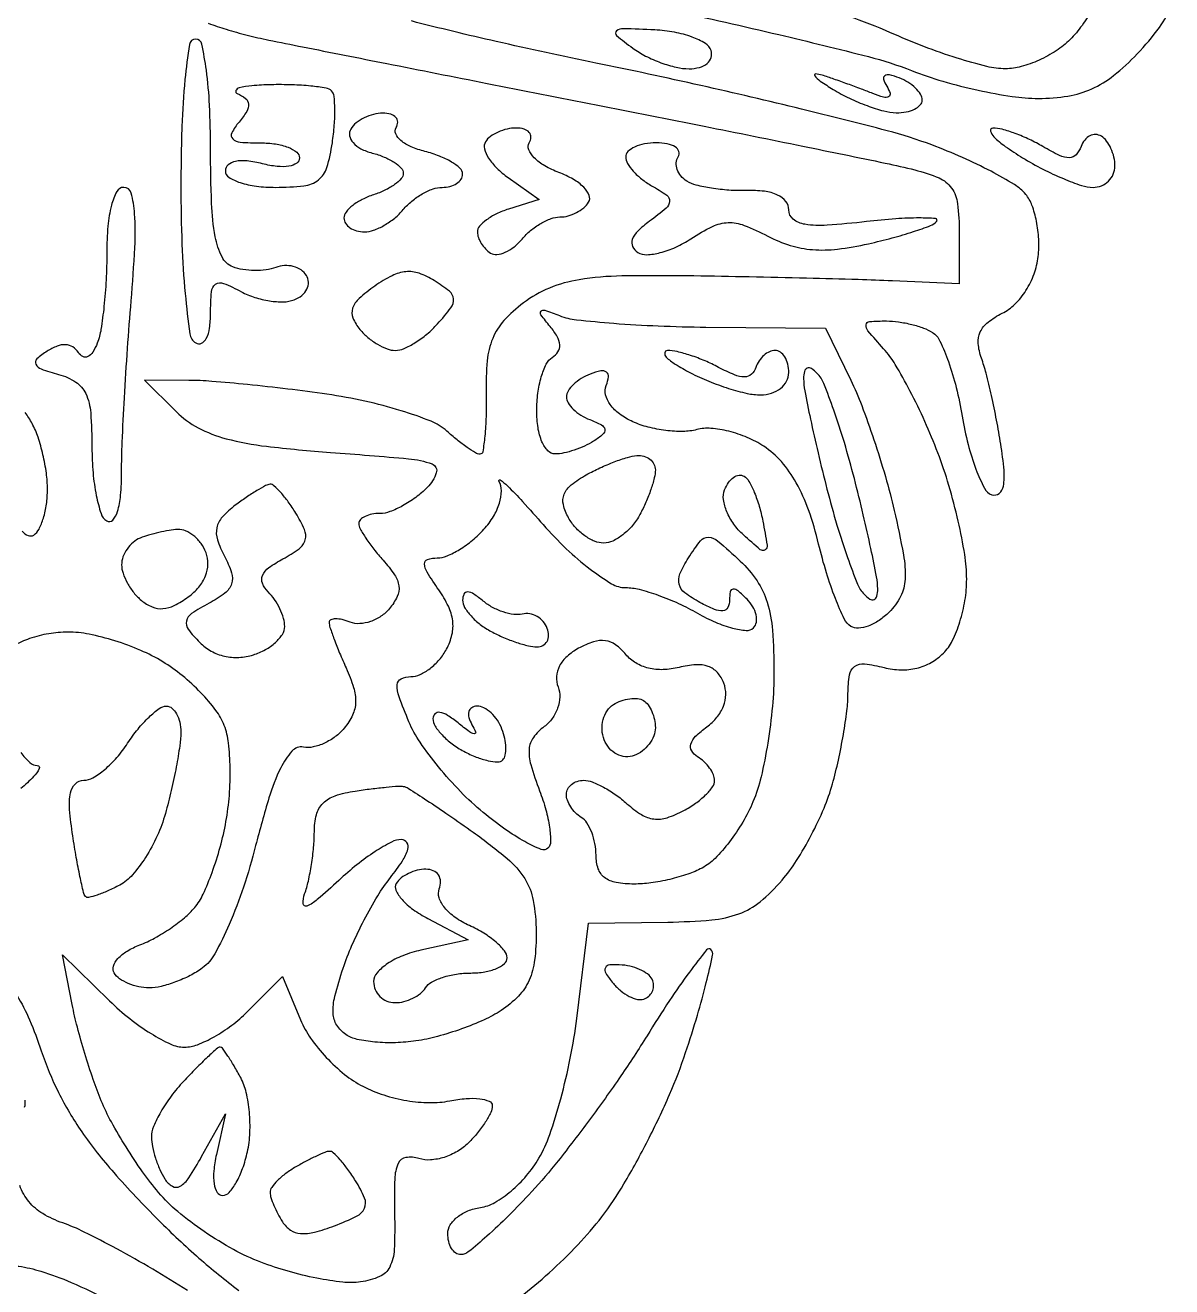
# Model space of a CAD drawing. Extents: x 3.4 to 43.8, y 4.7 to 62.8.
# Drawn here: x 36.59 to 43.13, y 18.68 to 25.88 of the extents above; entities that cross this region are included whole.
import ezdxf

# ---------------------------------------------------------------- set-up
doc = ezdxf.new("R2010")
doc.units = 0
doc.header["$MEASUREMENT"] = 0

msp = doc.modelspace()

# ---------------------------------------------------------------- linework, layer by layer
for points in [[(37.634231, 25.893267, 0.011996), (37.736006, 25.859393, 0.012268), (37.855747, 25.825896, 0.011702), (37.97888, 25.797736, 0.0014), (38.172123, 25.758839, 0.000128), (38.652354, 25.663704, 0.000166), (39.225117, 25.550587, 0.00013), (39.8466, 25.428232, -0.000788), (40.464562, 25.305724, -0.001045), (41.026506, 25.192177, -0.000742), (41.497344, 25.095287, -0.01044), (41.6655, 25.056745, -0.038301), (41.803683, 25.010529, -0.139156), (41.875221, 24.953168, -0.126182), (41.909791, 24.863337, -0.02909), (41.9193, 24.700034), (41.9193, 24.4071), (41.5386, 24.423149, 0.003297), (41.342086, 24.430135, 0.001041), (41.048517, 24.438023, 0.00104), (40.721069, 24.445457, 0.001155), (40.404834, 24.451248, 0.008103), (39.993813, 24.451164, 0.035206), (39.751199, 24.430053, 0.058511), (39.580832, 24.382156, 0.064215), (39.431934, 24.29706, 0.045985), (39.321389, 24.196251, 0.087176), (39.257004, 24.094825, 0.075576), (39.225796, 23.967757, 0.027739), (39.219402, 23.78251, -0.01157), (39.219111, 23.648966, -0.019164), (39.211945, 23.536516, -0.013833), (39.200466, 23.448463, -0.368859), (39.183763, 23.4342, -0.138025), (39.159366, 23.441066, -0.015401), (39.110562, 23.473001, -0.017795), (39.053901, 23.515703, -0.01354), (38.994867, 23.566288, 0.089584), (38.904927, 23.622285, 0.020089), (38.733894, 23.682403, 0.020219), (38.527885, 23.736633, 0.018349), (38.311406, 23.776087, 0.005566), (38.087176, 23.805961, 0.00525), (37.857929, 23.83147, 0.005226), (37.654395, 23.84981, 0.018164), (37.52245, 23.855499), (37.271, 23.8572), (37.451217, 23.676983, 0.075458), (37.576437, 23.584766, 0.056508), (37.736292, 23.522535, 0.035877), (37.966586, 23.479051, 0.010039), (38.331625, 23.444333, -0.00334), (38.776465, 23.408032, -0.065214), (38.910677, 23.378253, -0.408617), (38.935202, 23.32701, -0.114912), (38.883265, 23.24385, -0.036304), (38.817502, 23.187195, -0.034031), (38.742849, 23.13929, -0.03586), (38.670653, 23.106109, -0.090019), (38.613857, 23.0958, 0.04503), (38.567595, 23.091625, 0.064907), (38.528502, 23.079118, 0.084852), (38.502084, 23.060711, 0.200872), (38.493, 23.039011, 0.126629), (38.500952, 23.008117, 0.019915), (38.533707, 22.953924, 0.02104), (38.578518, 22.891888, 0.016985), (38.631576, 22.829098, -0.034192), (38.697206, 22.745781, -0.117792), (38.721547, 22.681956, -0.144744), (38.711981, 22.621777, -0.061975), (38.66769, 22.552516, -0.070726), (38.619495, 22.508786, -0.065811), (38.559867, 22.47893, -0.069932), (38.498318, 22.466893, -0.105365), (38.444515, 22.47538, 0.032772), (38.398222, 22.489745, 0.061088), (38.35926, 22.49418, 0.099474), (38.333288, 22.488726, 0.299917), (38.3238, 22.474332, 0.081359), (38.328557, 22.445289, 0.008015), (38.352305, 22.378315, 0.009954), (38.383676, 22.299009, 0.007734), (38.420838, 22.213986, -0.031513), (38.463379, 22.102497, -0.083785), (38.474755, 22.018324, -0.102261), (38.457142, 21.945294, -0.063147), (38.409552, 21.870488, -0.058475), (38.358895, 21.82222, -0.052236), (38.296558, 21.784848, -0.055377), (38.2325, 21.763261, -0.098255), (38.177004, 21.762233, 0.261292), (38.111295, 21.739448, 0.068635), (38.047107, 21.64333, 0.039238), (37.980092, 21.472228, 0.011482), (37.904172, 21.199927, -0.01774), (37.834936, 20.963096, -0.022624), (37.753715, 20.750626, -0.023071), (37.670974, 20.582147, -0.109632), (37.600513, 20.501977, -0.038863), (37.530296, 20.458569, -0.029519), (37.447521, 20.421904, -0.030211), (37.365277, 20.396684, -0.059357), (37.297423, 20.3886, -0.051789), (37.236911, 20.394885, -0.048317), (37.177484, 20.413498, -0.051788), (37.127792, 20.440876, -0.102902), (37.097002, 20.473358, -0.223), (37.0926, 20.511555, -0.104434), (37.118438, 20.555435, -0.072468), (37.171177, 20.598593, -0.044483), (37.243536, 20.633745, 0.034448), (37.328032, 20.672721, 0.024122), (37.417484, 20.727478, 0.024438), (37.498458, 20.788575, 0.045735), (37.556369, 20.846633, 0.065095), (37.604596, 20.923093, 0.020928), (37.6558, 21.047358, 0.020477), (37.701784, 21.191872, 0.021566), (37.734892, 21.337202, 0.026345), (37.754171, 21.486779, 0.023228), (37.758742, 21.64401, 0.023907), (37.749456, 21.786255, 0.062663), (37.725358, 21.885517, 0.070656), (37.67747, 21.972266, 0.030541), (37.59161, 22.07286, 0.029462), (37.485659, 22.17044, 0.034478), (37.374159, 22.249445, 0.035617), (37.248726, 22.31416, 0.025574), (37.100762, 22.368839, 0.02598), (36.953792, 22.406506, 0.049477), (36.832509, 22.418684, 0.042956), (36.723491, 22.409432, 0.039785), (36.614723, 22.381653, 0.042242), (36.521827, 22.340833, 0.095192)], [(40.28021, 25.966255, -0.005064), (40.88929, 25.828766, -0.004481), (41.401356, 25.702856, -0.03096), (41.647482, 25.623482, 0.02261), (41.82591, 25.562634, 0.016886), (42.027336, 25.511272, 0.017152), (42.220775, 25.475751, 0.036842), (42.371904, 25.4646, 0.039856), (42.539603, 25.477989, 0.06628), (42.675175, 25.518697, 0.063078), (42.79987, 25.595159, 0.032703), (42.934824, 25.718738, 0.033294), (43.061376, 25.869776, 0.072746), (43.131696, 26.003013, 0.06575)], [(42.686198, 25.984853, -0.025771), (42.61975, 25.881149, -0.041031), (42.551648, 25.800848, -0.051692), (42.472913, 25.736903, -0.038275), (42.374545, 25.68287, -0.039052), (42.272559, 25.645905, -0.067517), (42.183323, 25.6338, -0.060869), (42.076689, 25.64683, -0.015269), (41.907699, 25.694275, -0.015365), (41.716395, 25.760866, -0.01493), (41.527673, 25.839671, 0.029582), (41.288143, 25.931551, 0.009367)], [(39.412336, 18.624511, 0.020594), (39.579175, 18.762407, 0.020212), (39.743694, 18.922674, 0.026494), (39.879653, 19.08243, 0.029602), (40.005959, 19.269881, 0.015404), (40.141912, 19.517008, 0.015264), (40.266307, 19.78014, 0.022463), (40.357846, 20.018856, 0.007794), (40.425207, 20.232327, 0.012162), (40.475836, 20.418334, 0.006363), (40.512132, 20.57426, 0.255708), (40.502613, 20.606787, 0.448974), (40.477012, 20.605285, 0.007402), (40.379608, 20.478054, 0.01355), (40.265609, 20.315463, 0.007919), (40.137486, 20.114933, -0.012371), (39.988153, 19.885731, -0.008683), (39.809306, 19.634979, -0.008768), (39.62958, 19.400737, -0.018077), (39.479394, 19.22535, -0.01034), (39.347163, 19.087604, -0.014772), (39.223838, 18.971418, -0.010616), (39.117813, 18.881236, -0.172583), (39.074425, 18.8658, -0.160871), (39.046266, 18.875101, -0.09655), (39.022286, 18.901348, -0.078073), (39.006089, 18.940535, -0.059098), (39.0006, 18.986816, -0.14257), (39.014648, 19.035083, -0.083249), (39.055257, 19.080225, -0.071363), (39.115523, 19.115505, -0.060787), (39.186666, 19.134866, 0.095475), (39.268611, 19.163361, 0.043744), (39.361581, 19.228681, 0.041183), (39.450412, 19.316948, 0.044783), (39.520836, 19.416273, 0.048922), (39.582454, 19.55081, 0.016877), (39.645315, 19.755497, 0.016585), (39.699832, 19.987239, 0.018485), (39.73662, 20.213876), (39.8043, 20.757107), (40.256097, 20.763578, 0.018333), (40.50646, 20.776353, 0.06602), (40.662147, 20.811085, 0.084444), (40.782699, 20.880082, 0.043055), (40.907809, 21.002464, 0.036147), (40.990795, 21.114365, 0.020787), (41.074868, 21.259758, 0.02069), (41.147559, 21.413631, 0.032278), (41.19579, 21.551989, 0.013838), (41.229544, 21.688023, 0.011454), (41.258126, 21.834558, 0.011617), (41.278137, 21.970183, 0.030233), (41.284328, 22.068621, -0.037849), (41.292572, 22.174064, -0.201111), (41.322199, 22.222319, -0.187168), (41.378929, 22.236998, -0.032274), (41.490181, 22.216595, 0.05495), (41.586119, 22.203456, 0.06574), (41.67676, 22.213005, 0.068702), (41.758565, 22.245059, 0.068799), (41.828581, 22.298067, 0.082859), (41.879647, 22.369588, 0.037387), (41.922526, 22.476949, 0.035689), (41.951788, 22.599771, 0.040658), (41.9616, 22.720235, 0.040063), (41.950282, 22.861263, 0.015981), (41.913225, 23.051759, 0.015695), (41.859971, 23.255656, 0.019068), (41.796921, 23.442786, 0.01498), (41.723261, 23.620425, 0.014385), (41.638159, 23.795789, 0.014474), (41.554262, 23.945947, 0.049314), (41.487709, 24.035893, -0.007792), (41.398016, 24.138162, -0.205051), (41.387468, 24.172273, -0.365024), (41.407432, 24.191485, -0.018566), (41.504338, 24.194305, -0.033419), (41.57341, 24.189125, -0.025652), (41.647693, 24.174611, -0.026235), (41.716041, 24.153714, -0.054351), (41.766041, 24.129081, -0.142949), (41.809206, 24.079912, -0.023754), (41.857459, 23.962187, -0.024398), (41.902095, 23.814071, -0.019456), (41.936066, 23.650702, 0.020752), (41.970015, 23.489527, 0.028407), (42.014664, 23.348154, 0.028073), (42.062933, 23.239725, 0.195973), (42.106061, 23.202746, 0.259447), (42.147097, 23.210466, 0.178362), (42.171332, 23.252391, 0.06627), (42.174812, 23.342096, 0.015412), (42.15606, 23.492071, 0.008843), (42.13233, 23.627947, 0.007715), (42.1028, 23.769254, 0.00778), (42.072138, 23.896197, 0.022703), (42.045684, 23.982337, -0.065503), (42.027686, 24.065742, -0.129518), (42.039453, 24.131954, -0.119145), (42.083408, 24.187361, -0.050769), (42.164061, 24.238097, 0.080134), (42.236636, 24.289909, 0.056515), (42.299617, 24.368116, 0.054139), (42.346011, 24.462495, 0.058468), (42.369563, 24.562226, 0.041573), (42.372732, 24.661213, 0.036782), (42.359906, 24.7636, 0.038624), (42.334254, 24.854394, 0.085244), (42.298406, 24.916621, 0.082248), (42.233925, 24.972488, 0.016236), (42.100494, 25.048416, 0.016804), (41.937433, 25.12744, 0.014913), (41.762872, 25.198755, 0.025211), (41.507155, 25.279996, 0.004464), (41.019538, 25.403609, 0.004822), (40.444699, 25.538023, 0.004325), (39.84619, 25.666471, -0.004825), (39.276963, 25.78923, -0.007684), (38.792883, 25.906371, -0.0027)], [(36.572479, 22.994635, 0.130589), (36.605289, 22.969906, 0.239355), (36.637848, 22.972638, 0.139252), (36.668095, 23.00573, 0.042783), (36.693325, 23.06922, 0.039091), (36.710609, 23.148517, 0.034129), (36.7164, 23.233255, 0.03416), (36.710029, 23.326401, 0.023109), (36.690674, 23.431097, 0.02333), (36.662413, 23.531009, 0.042296), (36.628823, 23.608962, 0.036462), (36.589188, 23.671583, 0.042264)], [(36.563501, 21.732176, 0.04151), (36.616627, 21.674023, 0.189099), (36.6585, 21.6576, -0.561459), (36.669188, 21.640073, -0.068804), (36.637191, 21.594581, -0.03222), (36.563962, 21.525536, -0.013988)], [(36.541529, 20.347262, -0.034138), (36.614246, 20.205011, -0.021002), (36.680944, 20.02905, 0.036084), (36.779573, 19.790771, 0.035319), (36.912044, 19.567349, 0.029666), (37.095284, 19.333727, 0.015164), (37.350705, 19.062155, 0.016022), (37.580778, 18.846237, 0.020065), (37.808064, 18.661874, 0.021577)], [(36.586055, 19.707673, 0.109939), (36.589001, 19.748384, 0.082055)], [(37.515555, 18.660858, 0.009225), (37.316899, 18.782831, 0.008867), (37.111267, 18.899061, 0.008828), (36.92643, 18.995071, 0.031507), (36.803652, 19.046752, -0.05084), (36.689918, 19.099883, -0.086268), (36.61051, 19.168236, -0.085864), (36.558593, 19.25962, -0.049946)], [(36.528423, 18.664857, -0.061803), (36.496851, 18.731336, -0.221915), (36.502188, 18.776811, -0.301174), (36.552574, 18.800051, -0.035578), (36.678995, 18.771244, -0.029755), (36.851706, 18.707287, -0.013333), (37.070783, 18.603932)]]:
    msp.add_lwpolyline(points, format="xyb")
for points in [[(40.181665, 25.855204, 0.005014), (40.002209, 25.862426, 0.181824), (39.96375, 25.849273, 0.470779), (39.96371, 25.823681, 0.015247), (40.056081, 25.751715, 0.040194), (40.12955, 25.706567, 0.029756), (40.216993, 25.668438, 0.03036), (40.304479, 25.642236, 0.057636), (40.37742, 25.6338, 0.064395), (40.43638, 25.641425, 0.108426), (40.480596, 25.664065, 0.145228), (40.503341, 25.697808, 0.157899), (40.503004, 25.737289, 0.178171), (40.470356, 25.778128, 0.048054), (40.394381, 25.814616, 0.04235), (40.294001, 25.842078, 0.033049)], [(37.5624, 25.803, 0.370792), (37.526334, 25.771991, 0.012559), (37.501078, 25.571598, 0.016953), (37.483367, 25.305085, 0.008113), (37.4778, 24.961993, 0.009181), (37.483848, 24.632653, 0.014426), (37.502392, 24.35026, 0.009291), (37.528381, 24.121263, 0.225099), (37.5624, 24.0687, 0.257018), (37.595001, 24.067055, 0.163848), (37.622736, 24.094356, 0.082329), (37.641207, 24.153199, 0.034985), (37.647, 24.235884, -0.019913), (37.651992, 24.361166, -0.221431), (37.676025, 24.403586, -0.256945), (37.721366, 24.408892, -0.026224), (37.822811, 24.361262, 0.045316), (37.899364, 24.328821, 0.039832), (37.983887, 24.308974, 0.041904), (38.063513, 24.303611, 0.087699), (38.124273, 24.315388, 0.078921), (38.16803, 24.34067, 0.107063), (38.1965, 24.376162, 0.124081), (38.205267, 24.41615, 0.131375), (38.193705, 24.45457, 0.109211), (38.16328, 24.485875, 0.081892), (38.119237, 24.505474, 0.077058), (38.068589, 24.51063, 0.078673), (38.019143, 24.500123, -0.058885), (37.964582, 24.486262, -0.036147), (37.898286, 24.482355, -0.035857), (37.831149, 24.48808, -0.052461), (37.7739, 24.503406, -0.18977), (37.712367, 24.559759, -0.067142), (37.674088, 24.675215, -0.037242), (37.652806, 24.865101, -0.00929), (37.647, 25.177551, 0.011736), (37.641181, 25.425457, 0.02188), (37.622989, 25.625488, 0.018848), (37.596996, 25.774996, 0.354008)], [(41.13675, 25.597343, 0.06904), (41.099811, 25.603933, 0.637579), (41.094318, 25.593232, 0.078746), (41.125826, 25.563718, 0.011327), (41.2002, 25.515741, 0.026337), (41.292041, 25.465855, 0.022819), (41.393062, 25.423228, 0.023461), (41.488246, 25.393078, 0.059971), (41.55975, 25.382998, 0.049107), (41.616409, 25.38742, 0.07002), (41.66431, 25.403073, 0.091272), (41.696521, 25.42694, 0.190005), (41.7078, 25.455549, 0.14229), (41.698333, 25.488143, 0.060293), (41.669232, 25.523705, 0.052907), (41.626733, 25.556609, 0.046712), (41.576506, 25.58148, 0.030715), (41.521395, 25.59883, 0.212163), (41.494137, 25.594023, 0.337259), (41.48718, 25.57355, 0.057711), (41.505784, 25.533854, -0.059622), (41.524422, 25.493691, -0.367962), (41.516418, 25.47421, -0.192054), (41.486806, 25.471349, -0.024902), (41.425578, 25.492523, 0.005491), (41.360981, 25.517709, 0.003162), (41.282664, 25.546693, 0.003158), (41.203636, 25.57481, 0.005276)], [(37.99245, 25.542521, 0.013894), (37.882705, 25.53705, 0.044367), (37.810452, 25.524924, 0.230065), (37.791666, 25.508868, 0.422954), (37.798581, 25.491994, -0.06923), (37.84665, 25.464484, -0.214827), (37.863807, 25.43228, -0.156919), (37.853363, 25.390509, -0.03412), (37.809372, 25.329473, 0.049663), (37.767841, 25.26791, 0.336679), (37.773169, 25.233874, 0.176288), (37.816314, 25.214761, 0.017006), (37.932741, 25.2108, -0.037012), (38.017706, 25.204502, -0.05572), (38.089429, 25.185475, -0.07309), (38.138475, 25.157618, -0.231067), (38.1546, 25.124588, -0.253109), (38.138484, 25.094791, -0.106351), (38.094586, 25.077902, -0.0665), (38.026919, 25.076374, -0.033931), (37.9431, 25.09146, 0.032626), (37.855101, 25.107534, 0.076525), (37.788481, 25.105048, 0.131105), (37.747347, 25.085138, 0.21819), (37.7316, 25.050771, 0.257724), (37.751503, 25.014724, 0.061463), (37.815759, 24.984545, 0.048083), (37.908342, 24.963821, 0.031042), (38.018098, 24.957, 0.027452), (38.180071, 24.9659, 0.139879), (38.262776, 24.999677, 0.155009), (38.310647, 25.07002, 0.036076), (38.341917, 25.211281, 0.017145), (38.353156, 25.31172, 0.023091), (38.35599, 25.403152, 0.02121), (38.351719, 25.477218, 0.173042), (38.337419, 25.507381, 0.157474), (38.305994, 25.523464, 0.014781), (38.218834, 25.534954, 0.017811), (38.111612, 25.54203, 0.013077)], [(38.629886, 25.38, 0.063297), (38.577205, 25.373304, 0.051583), (38.52387, 25.353476, 0.05338), (38.477867, 25.32427, 0.08644), (38.447181, 25.289706, 0.189716), (38.440308, 25.251632, 0.133697), (38.459915, 25.212274, 0.092644), (38.505085, 25.177361, 0.054424), (38.569088, 25.152939, -0.034177), (38.637123, 25.130082, -0.04601), (38.694597, 25.099839, -0.054157), (38.734605, 25.067184, -0.197), (38.7468, 25.037434, -0.18528), (38.735194, 25.007189, -0.052656), (38.697097, 24.972905, -0.045356), (38.642369, 24.940329, -0.034745), (38.5776, 24.9147, 0.039709), (38.512847, 24.888332, 0.0497), (38.458102, 24.853596, 0.058089), (38.420342, 24.816184, 0.170109), (38.4084, 24.782099, 0.14606), (38.417381, 24.752011, 0.099207), (38.442634, 24.726377, 0.083161), (38.48039, 24.709098, 0.065907), (38.524941, 24.7032, 0.086594), (38.577197, 24.712318, 0.04354), (38.638185, 24.740477, 0.041499), (38.697891, 24.781544, 0.048188), (38.7468, 24.8301, -0.048188), (38.795709, 24.878656, -0.041499), (38.855415, 24.919723, -0.04354), (38.916403, 24.947882, -0.086594), (38.968659, 24.957, 0.062873), (39.013218, 24.962625, 0.080992), (39.050966, 24.979157, 0.098215), (39.076226, 25.003662, 0.152355), (39.0852, 25.032429, 0.210307), (39.070816, 25.065113, 0.050004), (39.022056, 25.101548, 0.042983), (38.952551, 25.135629, 0.031028), (38.87024, 25.161809, -0.040113), (38.791526, 25.188427, -0.071547), (38.733333, 25.224035, -0.112142), (38.703873, 25.262351, -0.251537), (38.706033, 25.29788, 0.137481), (38.71501, 25.329062, 0.19096), (38.7046, 25.355877, 0.13995), (38.674747, 25.373977, 0.066832)], [(39.391286, 25.2954, 0.05587), (39.339132, 25.289554, 0.049691), (39.287355, 25.272249, 0.052632), (39.243581, 25.246777, 0.096558), (39.215677, 25.216589, 0.208642), (39.210051, 25.177288, 0.07433), (39.233556, 25.124311, 0.058006), (39.280378, 25.066628, 0.040535), (39.344938, 25.013123), (39.522906, 24.888469), (39.346353, 24.832434, 0.035649), (39.278772, 24.805551, 0.046185), (39.221662, 24.771149, 0.053739), (39.181984, 24.734783, 0.182375), (39.1698, 24.702492, 0.086301), (39.175312, 24.670794, 0.053384), (39.191835, 24.636677, 0.051606), (39.21612, 24.605439, 0.063409), (39.244814, 24.582224, 0.165938), (39.28129, 24.573888, 0.078442), (39.328503, 24.586485, 0.064546), (39.378823, 24.617075, 0.050777), (39.424373, 24.661831, -0.046612), (39.472618, 24.71003, -0.041018), (39.530975, 24.750797, -0.043202), (39.590195, 24.77878, -0.089004), (39.640466, 24.7878, 0.067159), (39.68702, 24.794081, 0.052285), (39.734635, 24.812698, 0.053444), (39.77613, 24.84012, 0.081798), (39.804398, 24.872558, 0.244205), (39.807297, 24.911375, 0.095706), (39.776275, 24.957177, 0.065757), (39.716218, 25.003148, 0.039688), (39.6351, 25.0416, -0.039688), (39.553982, 25.080052, -0.065757), (39.493925, 25.126023, -0.095706), (39.462903, 25.171825, -0.244205), (39.465802, 25.210642, 0.131605), (39.475477, 25.242843, 0.190077), (39.465521, 25.270502, 0.144031), (39.435996, 25.289158, 0.069468)], [(42.110798, 25.295084, 0.485708), (42.097859, 25.278533, 0.137681), (42.116668, 25.245251, 0.0428), (42.181538, 25.190921, 0.016036), (42.280895, 25.125884, 0.01809), (42.396102, 25.061238, 0.019331), (42.513199, 25.00661, 0.019302), (42.616976, 24.967636, 0.080336), (42.682745, 24.957, 0.096623), (42.730399, 24.966296, 0.097344), (42.770924, 24.99281, 0.098492), (42.798057, 25.032387, 0.101507), (42.8076, 25.078907, 0.057006), (42.80186, 25.129085, 0.05003), (42.784871, 25.179051, 0.052808), (42.75986, 25.221423, 0.094898), (42.730226, 25.248634, 0.129955), (42.697745, 25.258508, 0.126665), (42.664279, 25.251188, 0.109676), (42.634917, 25.227161, 0.079967), (42.614379, 25.190177, -0.098464), (42.585924, 25.143095, -0.210127), (42.547827, 25.126234, -0.113391), (42.491342, 25.139067, -0.021039), (42.396801, 25.18965, 0.023248), (42.320383, 25.230104, 0.021802), (42.238907, 25.264243, 0.022367), (42.164018, 25.288105, 0.066772)], [(40.189993, 25.2108, 0.044202), (40.123312, 25.204894, 0.064016), (40.066969, 25.187184, 0.083831), (40.028861, 25.16113, 0.203712), (40.0158, 25.130404, 0.137096), (40.026063, 25.093676, 0.047133), (40.05929, 25.048973, 0.042593), (40.107198, 25.004137, 0.037889), (40.16385, 24.96609, -0.02323), (40.249745, 24.911985, -0.262102), (40.266603, 24.877047, -0.206052), (40.2472, 24.838804, -0.014615), (40.151034, 24.7633, 0.033703), (40.084734, 24.707027, 0.111619), (40.053683, 24.659355, 0.200342), (40.055303, 24.619332, 0.146365), (40.085194, 24.585698, 0.1519), (40.136155, 24.572572, 0.050307), (40.213386, 24.584241, 0.044641), (40.30157, 24.615405, 0.037797), (40.38815, 24.663209, -0.030669), (40.511311, 24.733517, -0.10594), (40.59992, 24.755794, -0.10229), (40.691602, 24.740184, -0.027532), (40.826621, 24.678657, 0.045598), (40.955018, 24.625654, 0.056264), (41.082152, 24.601474, 0.049116), (41.224648, 24.604697, 0.025067), (41.401217, 24.635168, 0.010105), (41.536253, 24.668389, 0.013474), (41.65734, 24.704309, 0.010705), (41.755913, 24.738817, 0.120118), (41.789986, 24.761989, 0.62187), (41.783381, 24.778612, 0.02038), (41.691096, 24.782224, 0.018421), (41.557906, 24.777099, 0.009293), (41.39055, 24.761339, -0.010877), (41.164949, 24.740816, -0.054775), (41.038615, 24.745932, -0.132009), (40.972046, 24.775056, -0.227792), (40.9464, 24.828428, 0.170711), (40.929351, 24.876909, 0.117007), (40.882909, 24.913065, 0.078049), (40.80707, 24.934281, 0.036372), (40.704792, 24.938814, -0.023422), (40.605092, 24.94065, -0.022953), (40.505318, 24.951785, -0.023561), (40.418913, 24.969675, -0.07572), (40.365012, 24.992618, -0.078736), (40.331183, 25.021737, -0.090696), (40.309976, 25.058603, -0.100779), (40.304507, 25.09734, -0.123866), (40.315513, 25.132046, 0.221933), (40.319005, 25.161808, 0.17435), (40.298719, 25.187666, 0.096188), (40.253356, 25.205185, 0.044221)], [(37.151814, 24.957, 0.277532), (37.112061, 24.933093, 0.058561), (37.081439, 24.854362, 0.042498), (37.061219, 24.735854, 0.021017), (37.0548, 24.583219, -0.012946), (37.050826, 24.429783, -0.013224), (37.038916, 24.277843, -0.013083), (37.021652, 24.14665, -0.052399), (37.000727, 24.068526, -0.046416), (36.97529, 24.017078, -0.14028), (36.946699, 23.990966, -0.238211), (36.918404, 23.991145, -0.136638), (36.892744, 24.014841, 0.11587), (36.861365, 24.046289, 0.129749), (36.820548, 24.058815, 0.101683), (36.770927, 24.050655, 0.051458), (36.714167, 24.021932, 0.039972), (36.655955, 23.977568, 0.337089), (36.650128, 23.947179, 0.196051), (36.680253, 23.920608, 0.017031), (36.77985, 23.889631, -0.077404), (36.878257, 23.845451, -0.142707), (36.93503, 23.779509, -0.088734), (36.962908, 23.670469, -0.018329), (36.9702, 23.471626, 0.021488), (36.976388, 23.32771, 0.028432), (36.995051, 23.197892, 0.028399), (37.021921, 23.095411, 0.177845), (37.0548, 23.0535, 0.360039), (37.088736, 23.0582, 0.112203), (37.116183, 23.106299, 0.053356), (37.133987, 23.199651, 0.020465), (37.1394, 23.331843, -0.0106), (37.14301, 23.502117, -0.003373), (37.155472, 23.755483, -0.003365), (37.173167, 24.037679, -0.003744), (37.194114, 24.309736, 0.008062), (37.214861, 24.613435, 0.029344), (37.213588, 24.806668, 0.047886), (37.19453, 24.924048, 0.340889)], [(38.923103, 24.425331, 0.056019), (38.837313, 24.466384, 0.107309), (38.761893, 24.475524, 0.093892), (38.682808, 24.452746, 0.035852), (38.584059, 24.393642, 0.029802), (38.49482, 24.322855, 0.128534), (38.457741, 24.266866, 0.183179), (38.459576, 24.211383, 0.074467), (38.499326, 24.145678, 0.045723), (38.544846, 24.100039, 0.040729), (38.599621, 24.061438, 0.042985), (38.654997, 24.034923, 0.090407), (38.701747, 24.0264, 0.10412), (38.750912, 24.03675, 0.036618), (38.814927, 24.070746, 0.034456), (38.881886, 24.119596, 0.034031), (38.941799, 24.177366, 0.020985), (39.018673, 24.26983, 0.18375), (39.033558, 24.320039, 0.20926), (39.010341, 24.363795, 0.028047)], [(39.638421, 24.224919, 0.06397), (39.734865, 24.201457, 0.008194), (39.947438, 24.181311, 0.009474), (40.201747, 24.16625, 0.007765), (40.473924, 24.159532), (41.155273, 24.1533), (41.299746, 23.8572, -0.022764), (41.362506, 23.712173, -0.010209), (41.432273, 23.51649, -0.010082), (41.497726, 23.306313, -0.013507), (41.548025, 23.113137, -0.010893), (41.600819, 22.860394, -0.058694), (41.610189, 22.72052, -0.104819), (41.58418, 22.622452, -0.079487), (41.518734, 22.532077, -0.048294), (41.461579, 22.485012, -0.058918), (41.399995, 22.453366, -0.069786), (41.343418, 22.440856, -0.159291), (41.301419, 22.451029, -0.144289), (41.263131, 22.493759, -0.017521), (41.212464, 22.610657, -0.019626), (41.16144, 22.75737, -0.015003), (41.116858, 22.921355, 0.026021), (41.059428, 23.115593, 0.043073), (40.988889, 23.271202, 0.051222), (40.904072, 23.391516, 0.068696), (40.803622, 23.479124, 0.045037), (40.709675, 23.529238, 0.038911), (40.603599, 23.564653, 0.040782), (40.501718, 23.581401, 0.084497), (40.421649, 23.574402, -0.061629), (40.342718, 23.563868, -0.03319), (40.244577, 23.569447, -0.032491), (40.14383, 23.588624, -0.043644), (40.05628, 23.619622, -0.050456), (39.980893, 23.663626, -0.077659), (39.927525, 23.716865, -0.099476), (39.901509, 23.773101, -0.151497), (39.905015, 23.826388, 0.060113), (39.917578, 23.876354, 0.276269), (39.906082, 23.902599, 0.210836), (39.873716, 23.90927, 0.038543), (39.813719, 23.891408, 0.046573), (39.761569, 23.865604, 0.052819), (39.717444, 23.831491, 0.06021), (39.687226, 23.794644, 0.142605), (39.6774, 23.760894, 0.140811), (39.68708, 23.727204, 0.060678), (39.716761, 23.690558, 0.053319), (39.760135, 23.656736, 0.047369), (39.811393, 23.631272, -0.027745), (39.877738, 23.601494, -0.234956), (39.896495, 23.57587, -0.265879), (39.886254, 23.547758, -0.034191), (39.832543, 23.508322, -0.035113), (39.781598, 23.480835, -0.025752), (39.721784, 23.457423, -0.02622), (39.662563, 23.441086, -0.051168), (39.61395, 23.435495, -0.209904), (39.572293, 23.453184, -0.088144), (39.538229, 23.50522, -0.063378), (39.515617, 23.584697, -0.037668), (39.5082, 23.683007, -0.032884), (39.514735, 23.782269, -0.038208), (39.534258, 23.874832, -0.041711), (39.562731, 23.948763, -0.14251), (39.596908, 23.986639, 0.112971), (39.629383, 24.018673, 0.160118), (39.639339, 24.057709, 0.113952), (39.624906, 24.105248, 0.042786), (39.584942, 24.162768, -0.012159), (39.532495, 24.229185, -0.352229), (39.533168, 24.249444, -0.305116), (39.554203, 24.25522, -0.010521)], [(40.254012, 24.025879, 0.370931), (40.238427, 24.012345, 0.241182), (40.246579, 23.988387, 0.054833), (40.29894, 23.947757, 0.017409), (40.38502, 23.898979, 0.023547), (40.4895, 23.850601, 0.020468), (40.603021, 23.809724, 0.020972), (40.708901, 23.781244, 0.055262), (40.78687, 23.7726, 0.078042), (40.847813, 23.78217, 0.090352), (40.899538, 23.809877, 0.100781), (40.934118, 23.851103, 0.124909), (40.9464, 23.8995, 0.059205), (40.940633, 23.948031, 0.078159), (40.92362, 23.989123, 0.096605), (40.89843, 24.016646, 0.160616), (40.86885, 24.0264, 0.111133), (40.836794, 24.019186, 0.069994), (40.804609, 23.997985, 0.06485), (40.777177, 23.966648, 0.067043), (40.759056, 23.929669, -0.129867), (40.733141, 23.890118, -0.185192), (40.694343, 23.875237, -0.099357), (40.635891, 23.886968, -0.023822), (40.546068, 23.929669, 0.022722), (40.468699, 23.966657, 0.020577), (40.385719, 23.997832, 0.021081), (40.309111, 24.019536, 0.059721)], [(41.109044, 23.89527, 0.055394), (41.07609, 23.922435, 0.241195), (41.051705, 23.925014, 0.247847), (41.035829, 23.906801, 0.05782), (41.031, 23.865182, 0.047426), (41.037548, 23.796304, 0.004775), (41.070203, 23.634476, 0.005956), (41.113349, 23.442047, 0.004706), (41.164456, 23.234912, 0.009555), (41.221267, 23.029972, 0.01232), (41.281634, 22.844186, 0.010154), (41.338663, 22.692267, 0.098137), (41.375956, 22.63473, 0.055394), (41.40891, 22.607565, 0.241195), (41.433295, 22.604986, 0.247847), (41.449171, 22.623199, 0.05782), (41.454, 22.664818, 0.047426), (41.447452, 22.733696, 0.004775), (41.414797, 22.895524, 0.005956), (41.371651, 23.087953, 0.004706), (41.320544, 23.295088, 0.009555), (41.263733, 23.500028, 0.01232), (41.203366, 23.685814, 0.010154), (41.146337, 23.837733, 0.098137)], [(40.07925, 23.425905, -0.084634), (40.119631, 23.422237, -0.100165), (40.153936, 23.405278, -0.109494), (40.176821, 23.377769, -0.119509), (40.185, 23.344038, -0.063338), (40.179198, 23.29842, -0.019816), (40.159274, 23.232293, -0.01945), (40.130945, 23.159505, -0.020338), (40.097423, 23.090238, -0.051957), (40.05504, 23.027647, -0.050923), (40.000405, 22.974669, -0.055386), (39.942353, 22.938469, -0.112198), (39.890127, 22.9266, -0.100855), (39.838379, 22.937145, -0.055499), (39.781859, 22.968979, -0.05208), (39.729441, 23.01569, -0.05722), (39.68967, 23.07087, -0.068751), (39.660241, 23.146093, -0.158258), (39.664938, 23.205977, -0.129219), (39.705633, 23.259596, -0.039425), (39.791216, 23.316375, -0.018638), (39.868765, 23.355737, -0.01726), (39.951018, 23.390309, -0.017548), (40.026331, 23.415961, -0.053781)], [(37.9862, 23.262309, 0.10871), (37.961308, 23.255181, 0.012406), (37.910306, 23.225959, 0.014517), (37.850769, 23.18745, 0.011343), (37.788363, 23.142343, 0.044866), (37.714029, 23.074713, 0.133524), (37.682666, 23.014091, 0.132627), (37.68621, 22.945677, 0.04401), (37.725988, 22.852486, -0.04242), (37.766734, 22.757861, -0.160677), (37.766937, 22.694275, -0.15411), (37.729133, 22.641463, -0.038101), (37.638206, 22.583493, 0.02295), (37.538621, 22.524166, 0.191241), (37.509132, 22.481946, 0.225502), (37.519189, 22.435174, 0.032514), (37.585397, 22.359746, 0.069366), (37.650567, 22.310522, 0.070487), (37.726368, 22.281328, 0.069457), (37.808293, 22.274083, 0.0643), (37.891367, 22.289106, 0.049662), (37.959697, 22.318527, 0.056969), (38.017526, 22.359779, 0.065621), (38.056961, 22.406005, 0.144809), (38.07, 22.450081, 0.071856), (38.06325, 22.496809, 0.038789), (38.042481, 22.551247, 0.037672), (38.012174, 22.60451, 0.048231), (37.976317, 22.648043, -0.097409), (37.943374, 22.697118, -0.206563), (37.943841, 22.742013, -0.132586), (37.980084, 22.786699, -0.033595), (38.060061, 22.836681, 0.034657), (38.152251, 22.894567, 0.168456), (38.186942, 22.944515, 0.172736), (38.18281, 23.004452, 0.036848), (38.133394, 23.098318, 0.018022), (38.090381, 23.161968, 0.025292), (38.047217, 23.215247, 0.023515), (38.008679, 23.254321, 0.204696)], [(39.544794, 23.03235, 0.022556), (39.676813, 22.894705, 0.027228), (39.813008, 22.778418, 0.027589), (39.935753, 22.694964, 0.136321), (40.015536, 22.6728, -0.063706), (40.092749, 22.662922, -0.021975), (40.200499, 22.629777, -0.021424), (40.317347, 22.5824, -0.023248), (40.426483, 22.526338, 0.027554), (40.528836, 22.474869, 0.03885), (40.6253, 22.441486, 0.043739), (40.704075, 22.428119, 0.219964), (40.744948, 22.443148, 0.155747), (40.761376, 22.474983, 0.097594), (40.760227, 22.517241, 0.079827), (40.741678, 22.563536, 0.061327), (40.70811, 22.60653, 0.019867), (40.656813, 22.653905, 0.189658), (40.62915, 22.663413, 0.345004), (40.612689, 22.649315, 0.049575), (40.608, 22.602143, -0.115087), (40.597874, 22.558735, -0.262577), (40.571012, 22.540401, -0.122314), (40.522348, 22.548159, -0.022479), (40.439656, 22.587742, -0.03822), (40.353868, 22.642463, -0.169728), (40.321073, 22.691408, -0.167595), (40.325693, 22.750512, -0.037049), (40.373686, 22.841764, -0.026644), (40.442292, 22.939607, -0.245886), (40.487983, 22.960219, -0.164362), (40.542393, 22.938221, -0.011039), (40.66893, 22.824498, -0.056402), (40.765117, 22.711206, -0.074167), (40.823196, 22.588848, -0.055455), (40.853015, 22.4289, -0.018382), (40.8618, 22.190036, -0.022512), (40.853037, 21.995499, -0.017606), (40.826627, 21.785733, -0.017933), (40.788081, 21.591913, -0.040924), (40.742062, 21.450192, -0.034631), (40.683657, 21.333781, -0.030281), (40.607325, 21.220948, -0.031491), (40.525521, 21.127357, -0.074674), (40.451524, 21.07221, -0.041662), (40.370451, 21.037154, -0.023353), (40.267134, 21.007652, -0.023162), (40.159237, 20.987444, -0.034719), (40.063662, 20.9808, -0.04262), (39.961235, 20.989547, -0.119887), (39.895708, 21.01795, -0.150323), (39.859177, 21.068611, -0.081762), (39.8466, 21.145007, 0.046881), (39.840333, 21.211698, 0.046318), (39.821749, 21.276337, 0.050262), (39.794449, 21.329688, 0.111412), (39.762, 21.3615, -0.06081), (39.729639, 21.387405, -0.051032), (39.702251, 21.421811, -0.053229), (39.683601, 21.459081, -0.089642), (39.6774, 21.493393, -0.123684), (39.685027, 21.523754, -0.100777), (39.706507, 21.549615, -0.090755), (39.738637, 21.566993, -0.078857), (39.776489, 21.573, -0.093122), (39.824648, 21.563952, -0.031246), (39.889849, 21.533742, -0.029833), (39.959432, 21.490503, -0.029985), (40.023251, 21.439357, 0.045182), (40.105401, 21.377518, 0.108966), (40.176779, 21.352439, 0.10869), (40.2522, 21.35968, 0.044817), (40.347162, 21.400034, 0.031351), (40.414621, 21.441772, 0.038372), (40.47163, 21.489157, 0.042155), (40.511686, 21.535164, 0.159355), (40.5234, 21.570984, 0.103365), (40.516353, 21.604708, 0.051716), (40.494784, 21.64279, 0.048213), (40.463248, 21.679108, 0.051506), (40.425984, 21.707821, -0.118869), (40.392359, 21.74177, -0.214578), (40.387715, 21.779896, -0.126172), (40.415077, 21.824272, -0.033979), (40.478895, 21.877949, 0.06307), (40.536703, 21.932601, 0.079785), (40.573721, 21.996036, 0.087567), (40.586886, 22.062929, 0.096812), (40.575523, 22.127809, 0.090247), (40.538924, 22.187987, 0.127322), (40.487046, 22.222805, 0.102222), (40.415826, 22.232411, 0.044091), (40.320792, 22.217291, -0.053114), (40.229765, 22.204484, -0.068057), (40.145676, 22.213113, -0.074776), (40.073326, 22.242636, -0.085549), (40.016597, 22.29114, 0.062008), (39.95801, 22.346182, 0.126033), (39.899712, 22.369441, 0.11225), (39.832788, 22.363085, 0.043311), (39.746555, 22.326134, 0.05982), (39.681259, 22.28041, 0.088762), (39.638361, 22.225517, 0.103395), (39.621163, 22.165762, 0.110592), (39.630008, 22.105663, -0.101231), (39.639521, 22.048403, -0.074803), (39.627583, 21.985124, -0.071733), (39.596695, 21.925652, -0.078855), (39.551074, 21.879501, 0.075575), (39.489112, 21.817632, 0.141765), (39.464798, 21.751766, 0.08977), (39.47441, 21.662348, 0.018908), (39.524633, 21.512779, -0.022895), (39.559975, 21.404679, -0.031461), (39.581016, 21.304638, -0.03241), (39.587486, 21.223518, -0.202762), (39.572182, 21.185782, -0.303778), (39.533641, 21.178147, -0.027504), (39.44065, 21.222984, -0.028363), (39.326712, 21.294572, -0.017923), (39.202035, 21.390048, -0.027294), (39.073536, 21.508314, -0.021644), (38.947816, 21.64908, -0.022131), (38.842434, 21.79019, -0.049836), (38.778767, 21.907395, -0.01192), (38.722941, 22.049557, -0.098995), (38.712436, 22.117682, -0.27215), (38.734792, 22.15212, -0.116419), (38.790207, 22.1652, 0.108086), (38.842198, 22.176572, 0.056055), (38.899388, 22.21106, 0.051904), (38.952743, 22.261607, 0.054382), (38.9936, 22.32132, 0.066058), (39.024659, 22.403968, 0.089538), (39.028553, 22.483459, 0.079287), (39.004008, 22.56635, 0.041243), (38.949479, 22.65972, -0.012858), (38.882929, 22.760133, -0.128136), (38.867917, 22.807869, -0.339031), (38.885484, 22.833332, -0.078444), (38.940391, 22.842, 0.10046), (38.996251, 22.853338, 0.037557), (39.067705, 22.890137, 0.035344), (39.141774, 22.943163, 0.03583), (39.207276, 23.005869, 0.048175), (39.261189, 23.078388, 0.060527), (39.295467, 23.154713, 0.071094), (39.306803, 23.225294, 0.133902), (39.292689, 23.280819, -0.793947), (39.299804, 23.287366, -0.045009), (39.340805, 23.253652, -0.013298), (39.427782, 23.163246, -0.00501)], [(40.691363, 23.308064, -0.127742), (40.719363, 23.278788, -0.028499), (40.749833, 23.216034, -0.027809), (40.777632, 23.137309, -0.023742), (40.798244, 23.051733, -0.007174), (40.822379, 22.914859, -0.287401), (40.811024, 22.887967, -0.340276), (40.784079, 22.889165, -0.008793), (40.68715, 22.973832, -0.053481), (40.632265, 23.035363, -0.056678), (40.592914, 23.105999, -0.063401), (40.574016, 23.174709, -0.127734), (40.58027, 23.230163, -0.058863), (40.602519, 23.272485, -0.089654), (40.631656, 23.301913, -0.119504), (40.662791, 23.314121, -0.174067)], [(37.459305, 23.004521, 0.026175), (37.410146, 22.998899, 0.015071), (37.35168, 22.987269, 0.015031), (37.29351, 22.97201, 0.024235), (37.24515, 22.955171, 0.080746), (37.204721, 22.930679, 0.064498), (37.170464, 22.892872, 0.06519), (37.147294, 22.848055, 0.086958), (37.1394, 22.803009, 0.08293), (37.147537, 22.754287, 0.043972), (37.172503, 22.698208, 0.042187), (37.208971, 22.643867, 0.050715), (37.252091, 22.599992, 0.073524), (37.313816, 22.562492, 0.118724), (37.374185, 22.552576, 0.099202), (37.44009, 22.570907, 0.040605), (37.519637, 22.6197, 0.060504), (37.579508, 22.675726, 0.079021), (37.618009, 22.739958, 0.088084), (37.632093, 22.807168, 0.099641), (37.621101, 22.872066, 0.064847), (37.592593, 22.924759, 0.064929), (37.55155, 22.968368, 0.071001), (37.504736, 22.9967, 0.116528)], [(39.203195, 22.59559, 0.026235), (39.14894, 22.636008, 0.135182), (39.113698, 22.647651, 0.299715), (39.093092, 22.63552, 0.114587), (39.0852, 22.601535, 0.135767), (39.096674, 22.560059, 0.04986), (39.133269, 22.510847, 0.044832), (39.186226, 22.462283, 0.040309), (39.248838, 22.421977, 0.021792), (39.318623, 22.388454, 0.020086), (39.392964, 22.360126, 0.020545), (39.461232, 22.340286, 0.060509), (39.509688, 22.3344, 0.120694), (39.543647, 22.342718, 0.147432), (39.566954, 22.365464, 0.130172), (39.575565, 22.399768, 0.084827), (39.568125, 22.44015, 0.090444), (39.545437, 22.478709, 0.085057), (39.510167, 22.507751, 0.086884), (39.467952, 22.522961, 0.100383), (39.42527, 22.521782, -0.091439), (39.376871, 22.519586, -0.045993), (39.317102, 22.533514, -0.043584), (39.256039, 22.559908, -0.049446)], [(40.117511, 22.027725, -0.099482), (40.143368, 22.003545, -0.052277), (40.165175, 21.965115, -0.049073), (40.179995, 21.919421, -0.05394), (40.185, 21.873158, -0.09517), (40.176053, 21.826576, -0.066844), (40.14978, 21.779939, -0.06457), (40.110937, 21.740317, -0.075129), (40.065101, 21.714293, -0.112621), (40.015359, 21.707176, -0.100193), (39.965099, 21.721733, -0.094252), (39.922049, 21.755809, -0.086935), (39.893036, 21.804228, -0.078734), (39.880972, 21.861033, -0.077077), (39.886912, 21.919224, -0.081891), (39.909453, 21.969835, -0.109132), (39.945445, 22.004804, -0.052912), (39.990455, 22.026427, -0.052472), (40.039127, 22.038198, -0.057317), (40.084049, 22.039003, -0.114747)], [(37.39515, 21.996, -0.174366), (37.42665, 21.98467, -0.093659), (37.453383, 21.95251, -0.073782), (37.471389, 21.904589, -0.053881), (37.477328, 21.84795, -0.036056), (37.471474, 21.770322, -0.010147), (37.451195, 21.65049, -0.010175), (37.422683, 21.515585, -0.010565), (37.389027, 21.383645, -0.038512), (37.342667, 21.255803, -0.035694), (37.276253, 21.133134, -0.037673), (37.200971, 21.03263, -0.090546), (37.128453, 20.974941, -0.017039), (37.060582, 20.941541, -0.026334), (36.999672, 20.917875, -0.024219), (36.950626, 20.904327, -0.282844), (36.932629, 20.910496, -0.116991), (36.921729, 20.932698, -0.00444), (36.901948, 21.023466, -0.007773), (36.881026, 21.132165, -0.005374), (36.860593, 21.25575, -0.017817), (36.84272, 21.407198, -0.069501), (36.848073, 21.501118, -0.146468), (36.875455, 21.55288, -0.200978), (36.923489, 21.573, 0.134359), (36.975967, 21.587361, 0.041795), (37.043192, 21.635128, 0.038378), (37.11264, 21.703561, 0.034014), (37.17392, 21.7845, -0.025313), (37.233038, 21.865471, -0.031663), (37.296071, 21.933872, -0.033093), (37.354457, 21.982727, -0.158967)], [(39.05914, 21.900609, 0.029298), (38.999172, 21.943686, 0.09967), (38.95446, 21.960805, 0.239542), (38.927661, 21.95242, 0.202016), (38.916, 21.924735, 0.142693), (38.928207, 21.882832, 0.047784), (38.967831, 21.832034, 0.042955), (39.024926, 21.781246, 0.037455), (39.092446, 21.738322, 0.028861), (39.16334, 21.705491, 0.039776), (39.230428, 21.684998, 0.044959), (39.28532, 21.677983, 0.208611), (39.314397, 21.689397, 0.151894), (39.328382, 21.716005, 0.052172), (39.33182, 21.759884, 0.046066), (39.325618, 21.812137, 0.039071), (39.309807, 21.865451, 0.057111), (39.283784, 21.915375, 0.058565), (39.247328, 21.957651, 0.064793), (39.206457, 21.986387, 0.12144), (39.167462, 21.996, 0.138669), (39.13732, 21.987476, 0.190891), (39.120629, 21.965171, 0.137817), (39.120928, 21.931043, 0.064671), (39.138747, 21.89025, -0.037782), (39.159426, 21.849078, -0.575929), (39.151605, 21.838898, -0.129017), (39.123834, 21.850184, -0.00972)], [(38.7468, 21.538504, -0.096983), (38.774894, 21.527419, -0.002898), (38.881349, 21.458439, -0.005666), (39.005833, 21.374714, -0.00387), (39.145439, 21.2769, -0.019853), (39.33987, 21.126438, -0.077412), (39.439596, 21.01227, -0.096976), (39.488186, 20.88704, -0.041671), (39.504989, 20.7078, -0.032228), (39.496268, 20.547209, -0.075129), (39.46438, 20.431384, -0.087205), (39.403386, 20.3408, -0.056103), (39.305648, 20.259784, -0.038595), (39.207696, 20.205904, -0.02046), (39.079201, 20.153861, -0.020242), (38.942694, 20.111121, -0.029458), (38.819198, 20.085566, -0.029325), (38.702027, 20.075403, -0.029518), (38.584729, 20.079056, -0.030891), (38.483351, 20.094576, -0.094655), (38.419672, 20.121681, -0.105658), (38.367123, 20.175972, -0.129575), (38.346276, 20.243165, -0.073905), (38.356463, 20.340382, -0.016707), (38.403338, 20.500162, -0.0243), (38.453755, 20.631172, -0.016136), (38.523556, 20.776329, -0.016258), (38.600651, 20.91319, -0.030259), (38.673157, 21.017814, 0.01998), (38.742048, 21.112986, 0.075812), (38.772922, 21.179379, 0.214668), (38.767606, 21.217382, 0.257713), (38.736419, 21.2346, 0.121736), (38.679705, 21.220584, 0.023064), (38.587132, 21.166259, 0.023403), (38.482534, 21.091017, 0.019606), (38.378828, 21.00195, -0.008684), (38.256116, 20.891814, -0.083932), (38.196517, 20.855552, -0.518098), (38.175394, 20.869298, -0.095513), (38.183849, 20.924269, 0.031027), (38.205093, 20.997867, 0.015964), (38.222941, 21.092161, 0.015805), (38.235176, 21.19071, 0.022984), (38.2392, 21.2782, -0.062238), (38.251475, 21.376434, -0.13452), (38.288756, 21.442145, -0.1182), (38.358095, 21.484847, -0.042314), (38.47185, 21.511734, -0.005467), (38.56404, 21.524406, -0.007151), (38.648585, 21.533859, -0.005434), (38.719363, 21.539975, -0.064528)], [(38.876038, 21.0654, 0.060388), (38.826728, 21.059423, 0.050931), (38.777186, 21.041729, 0.053194), (38.734789, 21.015671, 0.090203), (38.706983, 20.984817, 0.25256), (38.704649, 20.945172, 0.07389), (38.739441, 20.89247, 0.054709), (38.802838, 20.835678, 0.034653), (38.887414, 20.783602), (39.117648, 20.662971), (38.847624, 20.603663, 0.039825), (38.744008, 20.572086, 0.052855), (38.656709, 20.526523, 0.063891), (38.596847, 20.474626, 0.18428), (38.5776, 20.424178, 0.100508), (38.586913, 20.378316, 0.098279), (38.61341, 20.339302, 0.097592), (38.65298, 20.313168, 0.097588), (38.699507, 20.304, 0.061875), (38.750017, 20.310275, 0.051278), (38.800963, 20.328851, 0.053305), (38.844738, 20.356212, 0.08825), (38.8737, 20.3886, -0.130646), (38.908104, 20.421129, -0.045439), (38.971288, 20.448349, -0.041396), (39.049612, 20.466953, -0.037634), (39.132493, 20.4732, 0.039945), (39.211565, 20.479527, 0.059224), (39.278339, 20.498584, 0.077891), (39.323763, 20.526546, 0.219305), (39.339, 20.559614, 0.173391), (39.324764, 20.59943, 0.043765), (39.275912, 20.649388, 0.039395), (39.206446, 20.700076, 0.031032), (39.124231, 20.743883, -0.04576), (39.042994, 20.790287, -0.068554), (38.983155, 20.845735, -0.089209), (38.951465, 20.902573, -0.176057), (38.952376, 20.953569, 0.100293), (38.959542, 20.996212, 0.142335), (38.947654, 21.03255, 0.142889), (38.918193, 21.056764, 0.101374)], [(37.070994, 20.313908, 0.026447), (37.185786, 20.212977, 0.028708), (37.307603, 20.127664, 0.029877), (37.419452, 20.067456, 0.108948), (37.497706, 20.0502, 0.092989), (37.572012, 20.06414, 0.035317), (37.667774, 20.109397, 0.033474), (37.767515, 20.174605, 0.034878), (37.856214, 20.251723), (38.057738, 20.453247), (38.160385, 20.205434, 0.056154), (38.218122, 20.100964, 0.034374), (38.307375, 19.991893, 0.034142), (38.412014, 19.894799, 0.050671), (38.516633, 19.826479, 0.041834), (38.635593, 19.777074, 0.036176), (38.767034, 19.74523, 0.037152), (38.897243, 19.733336, 0.053607), (39.012317, 19.743753, -0.028884), (39.105114, 19.756797, -0.049327), (39.183288, 19.755493, -0.068963), (39.237084, 19.741587, -0.303901), (39.2544, 19.715728, -0.113324), (39.245599, 19.677397, -0.029469), (39.214504, 19.621845, -0.028412), (39.170569, 19.56108, -0.025648), (39.118585, 19.503471, -0.064224), (39.055747, 19.45499, -0.055687), (38.979622, 19.421214, -0.058436), (38.902327, 19.406381, -0.095334), (38.836235, 19.414165, 0.11564), (38.761699, 19.419922, 0.255595), (38.717803, 19.386297, 0.097502), (38.697831, 19.297928, 0.012097), (38.697099, 19.099787, -0.015966), (38.694751, 18.894279, -0.10505), (38.669165, 18.795186, -0.177509), (38.611685, 18.740836, -0.066489), (38.503214, 18.710433, -0.062714), (38.400995, 18.708876, -0.02104), (38.253144, 18.73154, -0.020558), (38.089987, 18.770654, -0.022106), (37.93457, 18.822261, -0.034564), (37.778043, 18.89479, -0.023792), (37.611368, 18.997113, -0.024061), (37.459709, 19.111516, -0.044255), (37.350174, 19.220491, -0.021051), (37.259049, 19.338534, -0.014143), (37.164655, 19.480424, -0.014259), (37.080937, 19.623234, -0.027195), (37.023398, 19.743163, -0.015733), (36.977281, 19.865127, -0.009204), (36.929387, 20.013811, -0.009199), (36.886899, 20.164503, -0.015413), (36.857463, 20.292758), (36.801267, 20.577616)], [(39.996114, 20.518508, 0.029663), (39.924495, 20.519528, 0.27521), (39.899674, 20.503188, 0.264076), (39.901641, 20.472929, 0.027874), (39.945362, 20.413836, 0.04767), (39.987821, 20.371597, 0.053339), (40.036029, 20.339946, 0.060581), (40.082525, 20.322796, 0.13942), (40.119442, 20.324447, 0.10037), (40.1472, 20.340408, 0.099686), (40.166628, 20.365954, 0.099216), (40.174713, 20.397136, 0.098428), (40.170195, 20.42912, 0.132246), (40.149074, 20.460024, 0.05855), (40.107717, 20.487796, 0.052175), (40.054226, 20.508551, 0.04812)], [(37.70107, 20.0502, 0.185881), (37.685658, 20.044265, 0.004703), (37.629679, 19.992683, 0.009441), (37.56482, 19.929435, 0.006224), (37.492547, 19.854397, 0.028327), (37.422243, 19.770513, 0.02964), (37.363015, 19.680437, 0.031025), (37.321647, 19.597015, 0.102605), (37.309895, 19.537147, 0.047582), (37.315735, 19.482138, 0.026508), (37.332674, 19.41685, 0.02622), (37.357017, 19.352038, 0.038221), (37.38562, 19.298168, 0.118805), (37.429136, 19.25599, 0.275639), (37.472911, 19.256194, 0.112877), (37.523703, 19.305187, 0.017688), (37.596094, 19.425068), (37.732139, 19.6695), (37.680398, 19.43685, 0.030426), (37.665515, 19.343438, 0.062027), (37.667496, 19.269305, 0.099719), (37.684924, 19.221471, 0.261374), (37.715707, 19.2042, 0.214767), (37.752926, 19.22096, 0.051776), (37.79324, 19.277296, 0.043992), (37.830113, 19.357752, 0.031411), (37.85741, 19.453038, 0.043364), (37.871485, 19.561088, 0.03345), (37.86863, 19.67994, 0.034347), (37.85069, 19.791415, 0.065887), (37.818856, 19.876038, 0.010252), (37.781356, 19.94278, 0.015561), (37.745808, 19.99904, 0.010191), (37.714436, 20.043449, 0.238207)], [(38.3246, 19.455427, 0.082748), (38.299731, 19.449743, 0.011264), (38.250671, 19.42828, 0.012709), (38.193294, 19.399829, 0.010418), (38.13345, 19.366624, 0.02809), (38.076868, 19.329263, 0.035336), (38.02927, 19.288319, 0.038065), (37.995744, 19.249602, 0.166371), (37.986695, 19.221146, 0.072398), (37.991739, 19.191119, 0.021412), (38.00793, 19.147276, 0.021004), (38.030592, 19.098962, 0.021198), (38.057165, 19.052871, 0.106889), (38.10289, 19.006495, 0.126499), (38.161026, 18.986724, 0.083532), (38.240282, 18.993917, 0.026539), (38.353605, 19.030249, 0.022499), (38.480353, 19.085084, 0.171297), (38.5253, 19.130683, 0.215035), (38.526182, 19.188442, 0.037493), (38.474286, 19.287328, 0.017573), (38.430318, 19.352516, 0.024753), (38.386349, 19.407109, 0.022738), (38.347157, 19.447286, 0.205824)]]:
    msp.add_lwpolyline(points, format="xyb", close=True)

doc.saveas('drawing.dxf')
